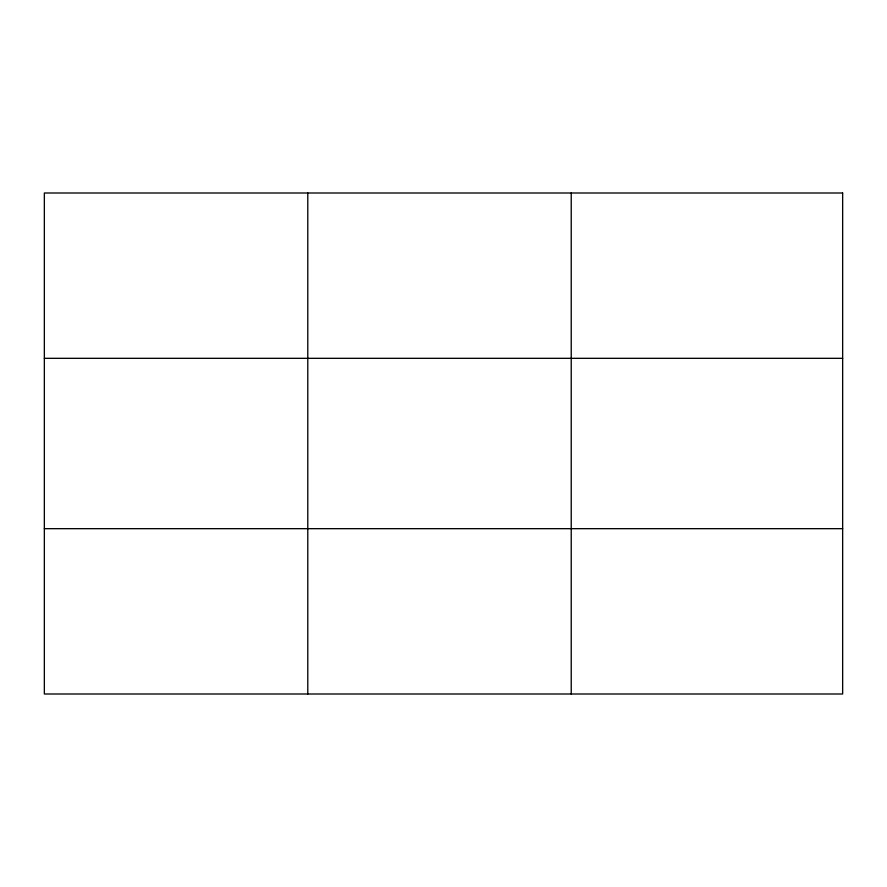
<?xml version="1.0" encoding="UTF-8"?>
<svg xmlns="http://www.w3.org/2000/svg" width="887" height="887" viewBox="0 0 887 887"><rect width="100%" height="100%" fill="white"/><g stroke="black" fill="none" stroke-linecap="round" stroke-linejoin="round"><path stroke-width="1.33" d="M307.789 694L307.789 193M571.228 694L571.228 193M44.35 358.326L842.65 358.326M44.35 528.674L842.65 528.674M842.65 193L842.65 694L44.35 694L44.35 193L842.65 193"/></g></svg>
